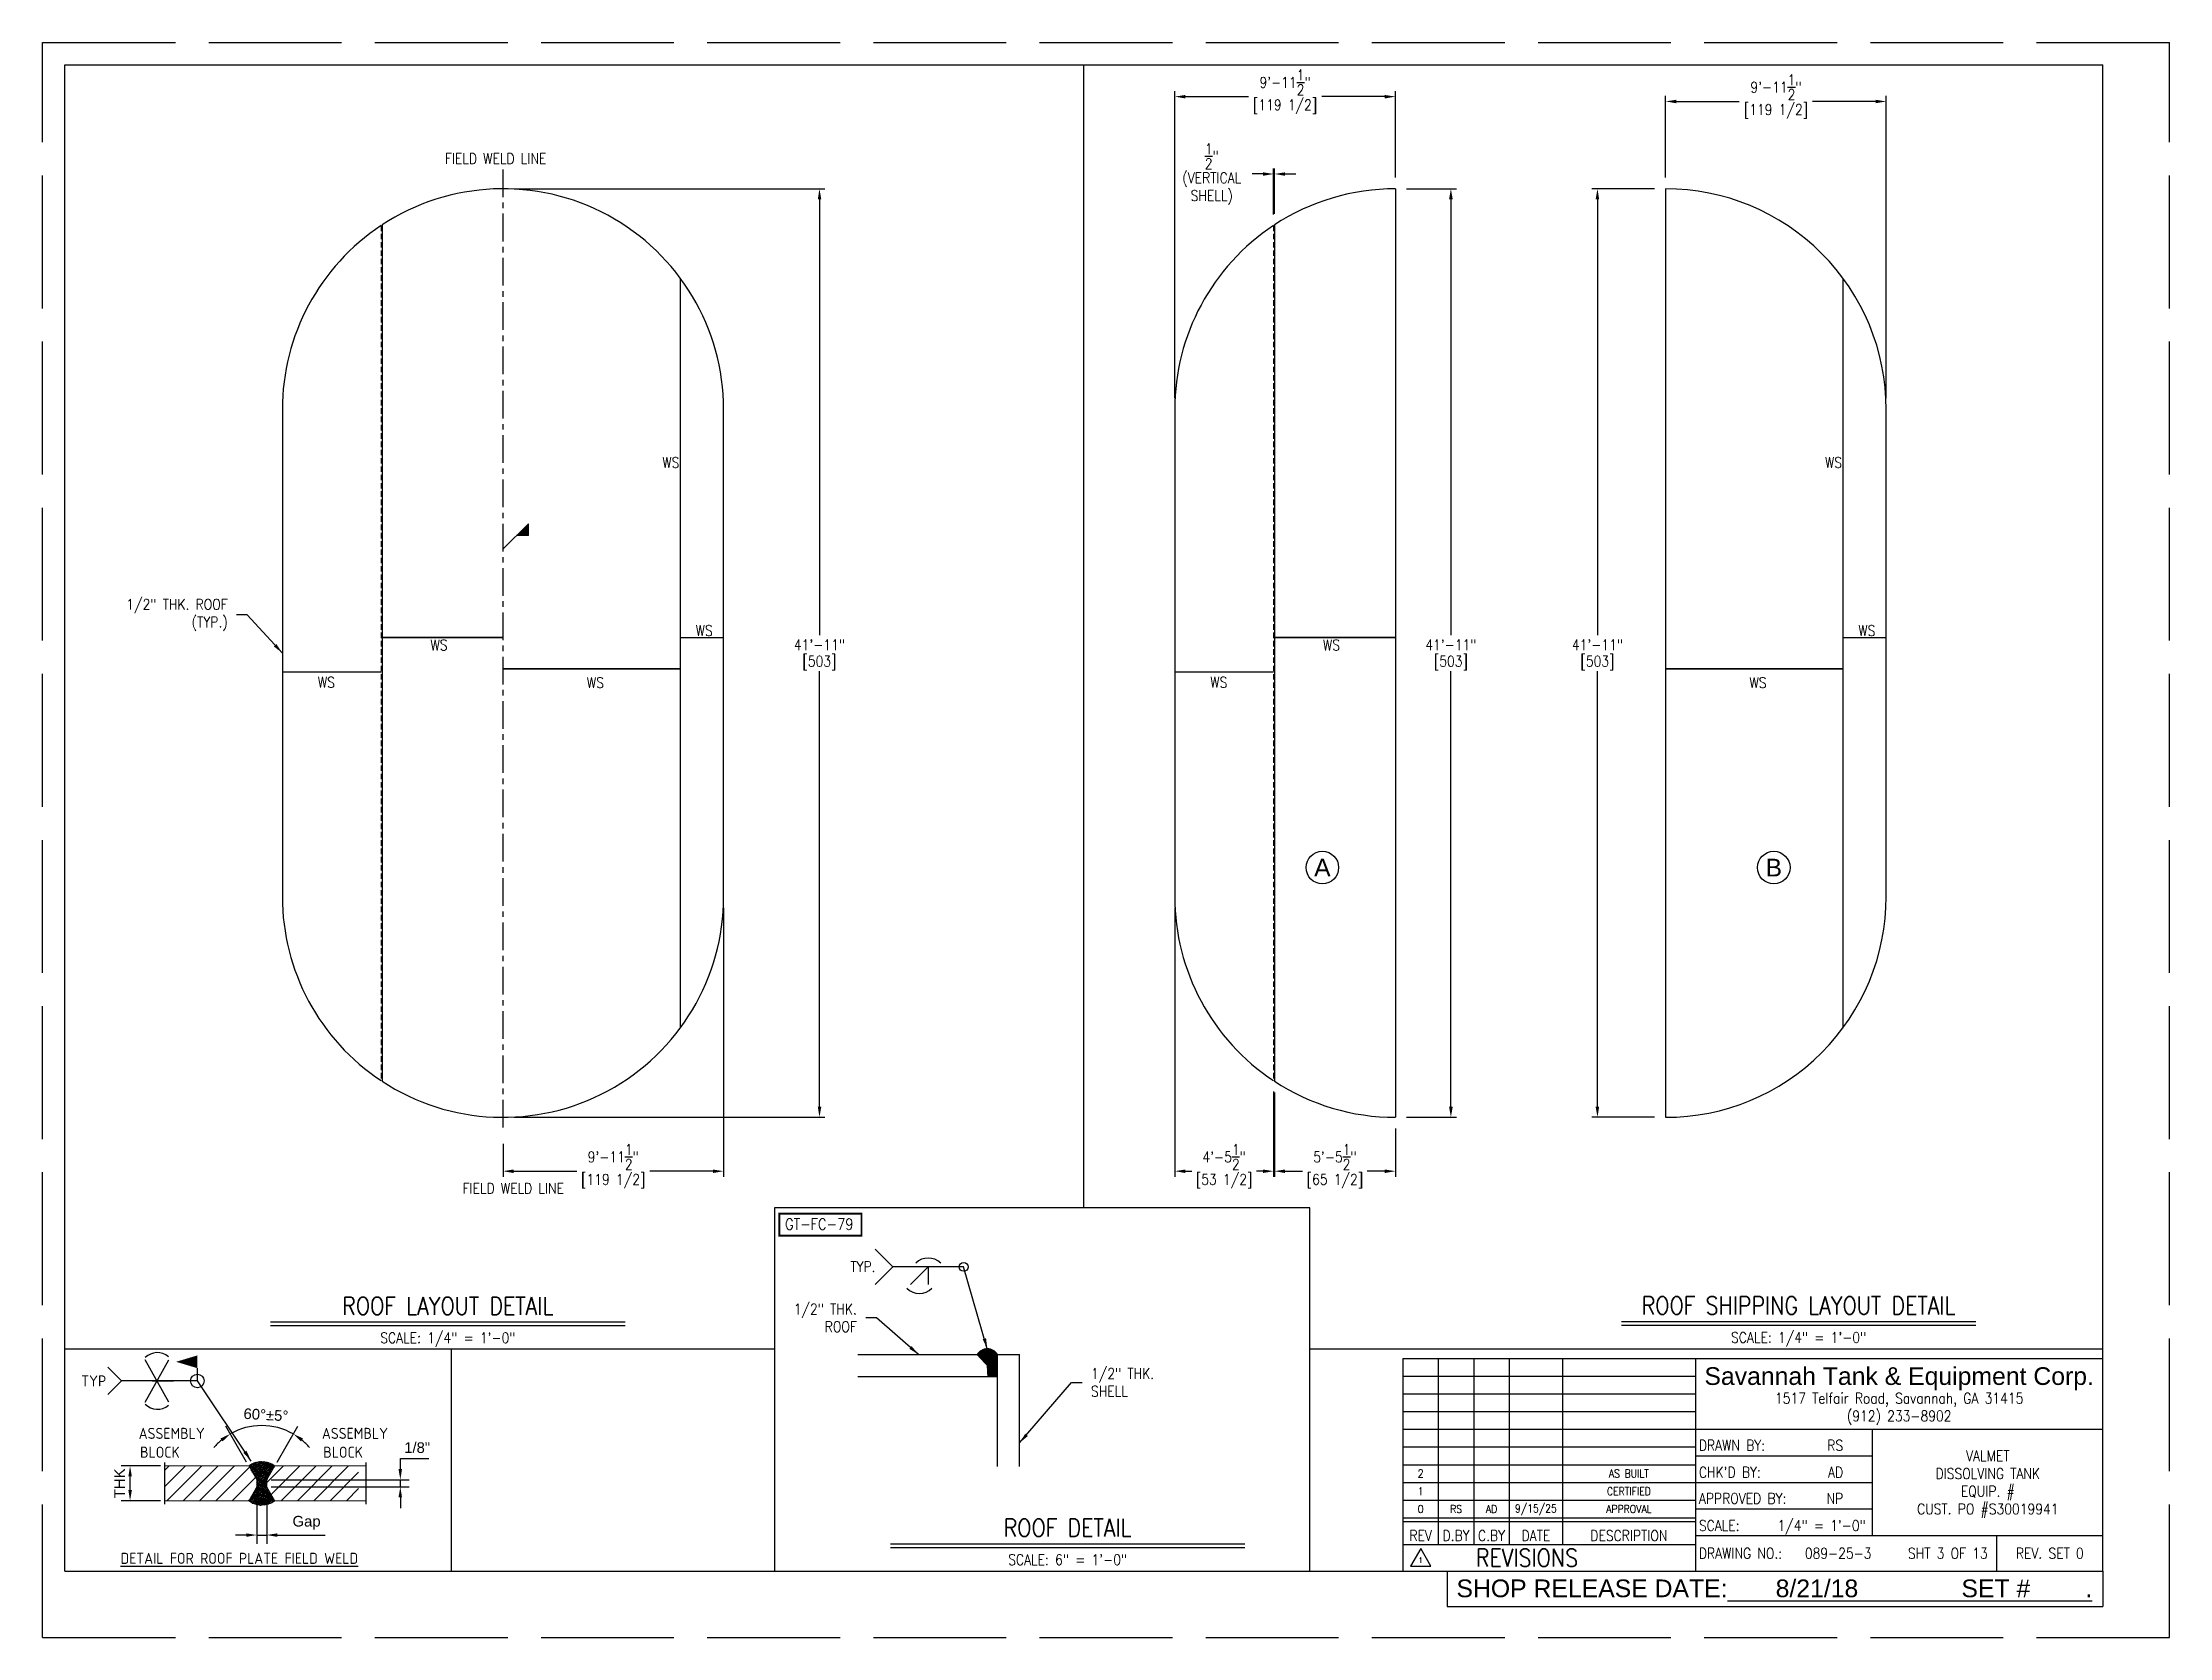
# Model space of a CAD drawing. Extents: x -36 to 1116, y 36 to 900.
import ezdxf
from ezdxf.enums import TextEntityAlignment as Align

# ---------------------------------------------------------------- set-up
doc = ezdxf.new("R2010")
doc.units = 0
doc.header["$LTSCALE"] = 12
doc.header["$MEASUREMENT"] = 0
doc.header["$PDMODE"] = 33
doc.header["$PDSIZE"] = -0.5
for name, pattern in [('AM_ISO02W050', [7.5, 6, -1.5]), ('CENTER', [2, 1.25, -0.25, 0.25, -0.25]), ('HIDDEN', [0.375, 0.25, -0.125])]:
    doc.linetypes.add(name, pattern=pattern)
doc.layers.get('0').update_dxf_attribs({"linetype": 'CONTINUOUS'})
doc.layers.get('Defpoints').update_dxf_attribs({"linetype": 'CONTINUOUS'})
for name, color, linetype, lineweight in [('AM_5', 92, 'CONTINUOUS', 25), ('Am_8', 1, 'CONTINUOUS', 25), ('Equipment-AM_0', 7, 'CONTINUOUS', 50), ('Equipment-AM_5', 92, 'CONTINUOUS', 25)]:
    doc.layers.add(name, color=color, linetype=linetype, lineweight=lineweight)
for name, color, linetype in [('CENTER', 6, 'CENTER'), ('COVER', 3, 'CONTINUOUS'), ('DIM', 1, 'CONTINUOUS'), ('ROOF', 140, 'CONTINUOUS'), ('SHELL', 40, 'CONTINUOUS'), ('SHOP TAG', 11, 'CONTINUOUS'), ('TEXT', 4, 'CONTINUOUS')]:
    doc.layers.add(name, color=color, linetype=linetype)
doc.styles.add('ISOCP', font='ISOCP.SHX')
doc.styles.add('ROMANS', font='ROMANS.shx', dxfattribs={"width": 0.85, "height": 5.76})
doc.styles.get("Standard").update_dxf_attribs({"font": 'sanss___.ttf'})
doc.dimstyles.new('METSOPOWER_ANSI$0', dxfattribs={"dimtxt": 0.12, "dimasz": 0.12, "dimexe": 0.1, "dimexo": 0.05, "dimgap": 0.06, "dimtad": 1, "dimtoh": 1, "dimdec": 5, "dimzin": 12, "dimdsep": 46, "dimlunit": 4, "dimtxsty": 'Standard', "dimcen": 0, "dimclrd": 256, "dimclre": 256, "dimclrt": 140, "dimadec": 0, "dimazin": 2, "dimtp": 0.1, "dimtm": 0.1, "dimtfac": 0.71, "dimtdec": 5, "dimtmove": 0, "dimatfit": 3, "dimfxl": 1, "dimfrac": 2, "dimtzin": 7, "dimlwd": -1, "dimlwe": -1, "dimarcsym": 1})
doc.dimstyles.new('METSOPOWER_ANSI$2', dxfattribs={"dimtxt": 0.12, "dimasz": 0.12, "dimexe": 0.1, "dimexo": 0.05, "dimgap": 0.06, "dimtad": 1, "dimzin": 12, "dimdsep": 46, "dimlunit": 3, "dimtxsty": 'Standard', "dimcen": 0, "dimclrd": 256, "dimclre": 256, "dimclrt": 140, "dimadec": 0, "dimazin": 2, "dimtp": 0.1, "dimtm": 0.1, "dimtfac": 0.71, "dimtmove": 0, "dimatfit": 3, "dimfxl": 1, "dimtzin": 7, "dimlwd": -1, "dimlwe": -1, "dimarcsym": 1})
doc.dimstyles.new('SCALE -4', dxfattribs={"dimscale": 48, "dimtxt": 0.125, "dimasz": 0.125, "dimexe": 0.125, "dimexo": 0.125, "dimgap": 0.09375, "dimtad": 1, "dimdec": 4, "dimlfac": 0.25, "dimrnd": 0.0625, "dimzin": 3, "dimdsep": 46, "dimlunit": 4, "dimtxsty": 'ISOCP', "dimcen": 0, "dimclrd": 92, "dimclre": 92, "dimclrt": 140, "dimadec": 0, "dimazin": 0, "dimtfac": 1, "dimtdec": 4, "dimtmove": 0, "dimatfit": 3, "dimfxl": 1, "dimfrac": 2, "dimtolj": 1, "dimtzin": 0, "dimarcsym": 0})
doc.dimstyles.get("Standard").update_dxf_attribs({"dimtxt": 0.18, "dimasz": 0.18, "dimexe": 0.18, "dimexo": 0.0625, "dimgap": 0.09, "dimtad": 0, "dimtih": 1, "dimtoh": 1, "dimdec": 4, "dimzin": 0, "dimdsep": 46, "dimtxsty": 'Standard', "dimcen": 0.09, "dimadec": 0, "dimazin": 0, "dimtfac": 1, "dimtdec": 4, "dimtofl": 0, "dimtmove": 0, "dimatfit": 3, "dimfxl": 1, "dimtolj": 1, "dimtzin": 0, "dimarcsym": 0})
pattern_1 = [(45, (-1138.2306, -714.816), (-4.419417, 4.419417), [])]

# ---------------------------------------------------------------- blocks, each defined once
blk = doc.blocks.new('*D207')
at = {"layer": 'Defpoints', "color": 0, "transparency": 16777216}
for p in [(630.8, 828.8), (630.8, 800.9), (631.3, 801.2)]:
    blk.add_point(p, dxfattribs=at)
at = {"layer": 'DIM', "color": 0, "lineweight": -2, "transparency": 16777216}
for p, q in [((630.8, 806.9), (630.8, 831.8)), ((631.3, 807.2), (631.3, 831.8)), ((625, 828.8), (619.2, 828.8)), ((637, 828.8), (642.8, 828.8))]:
    blk.add_line(p, q, dxfattribs=at)
at = {"layer": 'DIM', "color": 0, "transparency": 16777216}
for points in [[(625, 829.7), (625, 827.8), (630.8, 828.8)], [(637, 829.7), (637, 827.8), (631.3, 828.8)]]:
    blk.add_solid(points, dxfattribs=at)
at = {"layer": 'DIM', "color": 0, "transparency": 16777216, "insert": (597.3, 828.8), "char_height": 5.76, "attachment_point": 5, "style": 'ROMANS'}
blk.add_mtext('\\A1;{\\H1x;\\S1/2;}"\\P(VERTICAL\\PSHELL)', dxfattribs=at)
blk = doc.blocks.new('*D208')
at = {"layer": 'Defpoints', "color": 0, "transparency": 16777216}
for p in [(332.9, 437.3), (213.4, 309.4), (332.9, 288.6)]:
    blk.add_point(p, dxfattribs=at)
at = {"layer": 'DIM', "color": 0, "lineweight": -2, "transparency": 16777216}
for p, q in [((332.9, 431.3), (332.9, 285.6)), ((213.4, 303.4), (213.4, 285.6)), ((219.1, 288.6), (253.3, 288.6)), ((327.1, 288.6), (293, 288.6))]:
    blk.add_line(p, q, dxfattribs=at)
at = {"layer": 'DIM', "color": 0, "transparency": 16777216}
for points in [[(219.1, 289.5), (219.1, 287.6), (213.4, 288.6)], [(327.1, 289.5), (327.1, 287.6), (332.9, 288.6)]]:
    blk.add_solid(points, dxfattribs=at)
at = {"layer": 'DIM', "color": 0, "transparency": 16777216, "char_height": 5.76, "attachment_point": 5, "style": 'ROMANS'}
for s, insert in [('\\A1;9\'-11{\\H1x;\\S1/2;}"', (273.1, 296.3)), ('\\A1;[119 1/2]', (273.1, 283.2))]:
    blk.add_mtext(s, dxfattribs=dict(at, insert=insert))
blk = doc.blocks.new('*D209')
at = {"layer": 'Defpoints', "color": 0, "transparency": 16777216}
for p in [(631.3, 337.3), (696.8, 317.8), (631.3, 288.6)]:
    blk.add_point(p, dxfattribs=at)
at = {"layer": 'DIM', "color": 0, "lineweight": -2, "transparency": 16777216}
for p, q in [((631.3, 331.3), (631.3, 285.6)), ((696.8, 311.8), (696.8, 285.6)), ((637, 288.6), (646.5, 288.6)), ((691, 288.6), (681.5, 288.6))]:
    blk.add_line(p, q, dxfattribs=at)
at = {"layer": 'DIM', "color": 0, "transparency": 16777216}
for points in [[(637, 289.5), (637, 287.6), (631.3, 288.6)], [(691, 289.5), (691, 287.6), (696.8, 288.6)]]:
    blk.add_solid(points, dxfattribs=at)
at = {"layer": 'DIM', "color": 0, "transparency": 16777216, "char_height": 5.76, "attachment_point": 5, "style": 'ROMANS'}
for s, insert in [('\\A1;5\'-5{\\H1x;\\S1/2;}"', (664, 296.3)), ('\\A1;[65 1/2]', (664, 283.2))]:
    blk.add_mtext(s, dxfattribs=dict(at, insert=insert))
blk = doc.blocks.new('*D210')
at = {"layer": 'Defpoints', "color": 0, "transparency": 16777216}
for p in [(577.3, 437.3), (630.8, 337.7), (577.3, 288.6)]:
    blk.add_point(p, dxfattribs=at)
at = {"layer": 'DIM', "color": 0, "lineweight": -2, "transparency": 16777216}
for p, q in [((577.3, 431.3), (577.3, 285.6)), ((630.8, 331.7), (630.8, 285.6)), ((583, 288.6), (586.5, 288.6)), ((625, 288.6), (621.5, 288.6))]:
    blk.add_line(p, q, dxfattribs=at)
at = {"layer": 'DIM', "color": 0, "transparency": 16777216}
for points in [[(583, 289.5), (583, 287.6), (577.3, 288.6)], [(625, 289.5), (625, 287.6), (630.8, 288.6)]]:
    blk.add_solid(points, dxfattribs=at)
at = {"layer": 'DIM', "color": 0, "transparency": 16777216, "char_height": 5.76, "attachment_point": 5, "style": 'ROMANS'}
for s, insert in [('\\A1;4\'-5{\\H1x;\\S1/2;}"', (604, 296.3)), ('\\A1;[53 1/2]', (604, 283.2))]:
    blk.add_mtext(s, dxfattribs=dict(at, insert=insert))
blk = doc.blocks.new('*D211')
at = {"layer": 'Defpoints', "color": 0, "transparency": 16777216}
for p in [(213.4, 820.8), (213.4, 317.8), (384.8, 317.8)]:
    blk.add_point(p, dxfattribs=at)
at = {"layer": 'DIM', "color": 0, "lineweight": -2, "transparency": 16777216}
for p, q in [((219.4, 820.8), (387.8, 820.8)), ((384.8, 815), (384.8, 579)), ((384.8, 323.5), (384.8, 559.5)), ((219.4, 317.8), (387.8, 317.8))]:
    blk.add_line(p, q, dxfattribs=at)
at = {"layer": 'DIM', "color": 0, "transparency": 16777216}
for points in [[(383.9, 815), (385.8, 815), (384.8, 820.8)], [(383.9, 323.5), (385.8, 323.5), (384.8, 317.8)]]:
    blk.add_solid(points, dxfattribs=at)
at = {"layer": 'DIM', "color": 0, "transparency": 16777216, "char_height": 5.76, "attachment_point": 5, "style": 'ROMANS'}
for s, insert in [('\\A1;41\'-11"', (384.8, 573.7)), ('\\A1;[503]', (384.8, 563.9))]:
    blk.add_mtext(s, dxfattribs=dict(at, insert=insert))
blk = doc.blocks.new('*D212')
at = {"layer": 'Defpoints', "color": 0, "transparency": 16777216}
for p in [(696.8, 820.8), (696.8, 317.8), (726.8, 317.8)]:
    blk.add_point(p, dxfattribs=at)
at = {"layer": 'DIM', "color": 0, "lineweight": -2, "transparency": 16777216}
for p, q in [((702.8, 820.8), (729.8, 820.8)), ((726.8, 815), (726.8, 579)), ((726.8, 323.5), (726.8, 559.5)), ((702.8, 317.8), (729.8, 317.8))]:
    blk.add_line(p, q, dxfattribs=at)
at = {"layer": 'DIM', "color": 0, "transparency": 16777216}
for points in [[(725.8, 815), (727.8, 815), (726.8, 820.8)], [(725.8, 323.5), (727.8, 323.5), (726.8, 317.8)]]:
    blk.add_solid(points, dxfattribs=at)
at = {"layer": 'DIM', "color": 0, "transparency": 16777216, "char_height": 5.76, "attachment_point": 5, "style": 'ROMANS'}
for s, insert in [('\\A1;41\'-11"', (726.8, 573.7)), ('\\A1;[503]', (726.8, 563.9))]:
    blk.add_mtext(s, dxfattribs=dict(at, insert=insert))
blk = doc.blocks.new('*D213')
at = {"layer": 'Defpoints', "color": 0, "transparency": 16777216}
for p in [(843.1, 820.8), (806.2, 317.8), (843.1, 317.8)]:
    blk.add_point(p, dxfattribs=at)
at = {"layer": 'DIM', "color": 0, "lineweight": -2, "transparency": 16777216}
for p, q in [((837.1, 820.8), (803.2, 820.8)), ((806.2, 815), (806.2, 579)), ((806.2, 323.5), (806.2, 559.5)), ((837.1, 317.8), (803.2, 317.8))]:
    blk.add_line(p, q, dxfattribs=at)
at = {"layer": 'DIM', "color": 0, "transparency": 16777216}
for points in [[(805.2, 815), (807.1, 815), (806.2, 820.8)], [(805.2, 323.5), (807.1, 323.5), (806.2, 317.8)]]:
    blk.add_solid(points, dxfattribs=at)
at = {"layer": 'DIM', "color": 0, "transparency": 16777216, "char_height": 5.76, "attachment_point": 5, "style": 'ROMANS'}
for s, insert in [('\\A1;41\'-11"', (806.2, 573.7)), ('\\A1;[503]', (806.2, 563.9))]:
    blk.add_mtext(s, dxfattribs=dict(at, insert=insert))
blk = doc.blocks.new('*D214')
at = {"layer": 'Defpoints', "color": 0, "transparency": 16777216}
for p in [(577.3, 870.7), (696.8, 820.8), (577.3, 701.3)]:
    blk.add_point(p, dxfattribs=at)
at = {"layer": 'DIM', "color": 0, "lineweight": -2, "transparency": 16777216}
for p, q in [((577.3, 707.3), (577.3, 873.7)), ((583, 870.7), (617.2, 870.7)), ((691, 870.7), (656.9, 870.7)), ((696.8, 826.8), (696.8, 873.7))]:
    blk.add_line(p, q, dxfattribs=at)
at = {"layer": 'DIM', "color": 0, "transparency": 16777216}
for points in [[(583, 871.6), (583, 869.7), (577.3, 870.7)], [(691, 871.6), (691, 869.7), (696.8, 870.7)]]:
    blk.add_solid(points, dxfattribs=at)
at = {"layer": 'DIM', "color": 0, "transparency": 16777216, "char_height": 5.76, "attachment_point": 5, "style": 'ROMANS'}
for s, insert in [('\\A1;9\'-11{\\H1x;\\S1/2;}"', (637, 878.4)), ('\\A1;[119 1/2]', (637, 865.3))]:
    blk.add_mtext(s, dxfattribs=dict(at, insert=insert))
blk = doc.blocks.new('*D215')
at = {"layer": 'Defpoints', "color": 0, "transparency": 16777216}
for p in [(962.6, 868.1), (843.1, 820.8), (962.6, 701.3)]:
    blk.add_point(p, dxfattribs=at)
at = {"layer": 'DIM', "color": 0, "lineweight": -2, "transparency": 16777216}
for p, q in [((843.1, 826.8), (843.1, 871.1)), ((848.9, 868.1), (883, 868.1)), ((956.8, 868.1), (922.7, 868.1)), ((962.6, 707.3), (962.6, 871.1))]:
    blk.add_line(p, q, dxfattribs=at)
at = {"layer": 'DIM', "color": 0, "transparency": 16777216}
for points in [[(848.9, 869), (848.9, 867.1), (843.1, 868.1)], [(956.8, 869), (956.8, 867.1), (962.6, 868.1)]]:
    blk.add_solid(points, dxfattribs=at)
at = {"layer": 'DIM', "color": 0, "transparency": 16777216, "char_height": 5.76, "attachment_point": 5, "style": 'ROMANS'}
for s, insert in [('\\A1;9\'-11{\\H1x;\\S1/2;}"', (902.9, 875.8)), ('\\A1;[119 1/2]', (902.9, 862.7))]:
    blk.add_mtext(s, dxfattribs=dict(at, insert=insert))
blk = doc.blocks.new('*D220')
at = {"layer": 'AM_5', "linetype": 'ByBlock', "transparency": 16777216}
for p, q in [((27.9, 128.9), (6.6, 128.9)), ((11.4, 115.8), (11.4, 123.2)), ((27.9, 110.1), (6.6, 110.1))]:
    blk.add_line(p, q, dxfattribs=at)
at = {"layer": 'AM_5', "transparency": 16777216}
for points in [[(10.5, 123.2), (12.4, 123.2), (11.4, 128.9)], [(10.5, 115.8), (12.4, 115.8), (11.4, 110.1)]]:
    blk.add_solid(points, dxfattribs=at)
at = {"layer": 'Defpoints', "color": 0, "transparency": 16777216}
for p in [(11.4, 128.9), (30.3, 128.9), (30.3, 110.1)]:
    blk.add_point(p, dxfattribs=at)
at = {"layer": 'AM_5', "color": 140, "transparency": 16777216, "insert": (5.7, 119.5), "char_height": 5.76, "attachment_point": 5, "rotation": 90}
blk.add_mtext('THK', dxfattribs=at)
blk = doc.blocks.new('*D221')
at = {"layer": 'AM_5', "linetype": 'ByBlock', "transparency": 16777216}
for p, q in [((74.5, 131), (63.3, 150.4)), ((91, 131), (102.2, 150.4))]:
    blk.add_line(p, q, dxfattribs=at)
for start, end in [(60, 120), (129.6836, 139.3672), (40.6328, 50.3164)]:
    blk.add_arc((82.7, 116.7), 34.1, start, end, dxfattribs=at)
at = {"layer": 'AM_5', "transparency": 16777216}
for points in [[(60.4, 143.8), (61.5, 142.2), (65.7, 146.3)], [(104, 142.2), (105.1, 143.8), (99.8, 146.3)]]:
    blk.add_solid(points, dxfattribs=at)
at = {"layer": 'Defpoints', "color": 0, "transparency": 16777216}
for p in [(76.8, 150.3), (75.7, 128.9), (89.8, 128.9), (80, 121.4), (85.4, 121.4)]:
    blk.add_point(p, dxfattribs=at)
at = {"layer": 'AM_5', "color": 140, "transparency": 16777216, "insert": (85, 156.6), "char_height": 5.76, "attachment_point": 5, "rotation": 356.7374}
blk.add_mtext('60°%%P5%%D', dxfattribs=at)
blk = doc.blocks.new('*D222')
at = {"layer": 'AM_5', "linetype": 'ByBlock', "transparency": 16777216}
for p, q in [((80, 115.2), (80, 86.7)), ((85.4, 115.2), (85.4, 86.7)), ((74.3, 91.5), (68.5, 91.5)), ((80, 91.5), (85.4, 91.5)), ((91.2, 91.5), (117, 91.5))]:
    blk.add_line(p, q, dxfattribs=at)
at = {"layer": 'AM_5', "transparency": 16777216}
for points in [[(74.3, 92.4), (74.3, 90.5), (80, 91.5)], [(91.2, 92.4), (91.2, 90.5), (85.4, 91.5)]]:
    blk.add_solid(points, dxfattribs=at)
at = {"layer": 'Defpoints', "color": 0, "transparency": 16777216}
for p in [(80, 117.6), (85.4, 117.6), (85.4, 91.5)]:
    blk.add_point(p, dxfattribs=at)
at = {"layer": 'AM_5', "color": 140, "transparency": 16777216, "insert": (107, 98.1), "char_height": 5.76, "attachment_point": 5}
blk.add_mtext('Gap ', dxfattribs=at)
blk = doc.blocks.new('*D223')
at = {"layer": 'AM_5', "linetype": 'ByBlock', "transparency": 16777216}
for p, q in [((157.8, 127.2), (157.8, 132.9)), ((157.8, 132.9), (173.2, 132.9)), ((87.8, 121.4), (162.6, 121.4)), ((87.8, 117.6), (162.6, 117.6)), ((157.8, 117.6), (157.8, 121.4)), ((157.8, 111.9), (157.8, 106.1))]:
    blk.add_line(p, q, dxfattribs=at)
at = {"layer": 'AM_5', "transparency": 16777216}
for points in [[(156.8, 127.2), (158.7, 127.2), (157.8, 121.4)], [(156.8, 111.9), (158.7, 111.9), (157.8, 117.6)]]:
    blk.add_solid(points, dxfattribs=at)
at = {"layer": 'Defpoints', "color": 0, "transparency": 16777216}
for p in [(85.4, 121.4), (85.4, 117.6), (157.8, 117.6)]:
    blk.add_point(p, dxfattribs=at)
at = {"layer": 'AM_5', "color": 140, "transparency": 16777216, "insert": (166.9, 138.8), "char_height": 5.76, "attachment_point": 5}
blk.add_mtext('1/8"', dxfattribs=at)

msp = doc.modelspace()

# ---------------------------------------------------------------- hatches: boundary and pattern name
at = {"layer": 'Am_8'}
h = msp.add_hatch(dxfattribs=at)
h.set_pattern_fill('ANSI31', color=256, scale=50)
h.set_pattern_definition(pattern_1)
h.paths.add_polyline_path([(80.027778, 117.610539), (80.027778, 121.390067), (75.663555, 128.949122), (30.267522, 128.949122), (30.267522, 110.051484), (75.663555, 110.051484)])
h = msp.add_hatch(dxfattribs=at)
h.set_pattern_fill('ANSI31', color=256, scale=50)
h.set_pattern_definition(pattern_1)
h.paths.add_polyline_path([(85.412255, 121.390067), (89.776478, 128.949122), (135.172511, 128.949122), (135.172511, 110.051484), (89.776478, 110.051484), (85.412255, 117.610539)])
at = {"layer": 'COVER'}
h = msp.add_hatch(dxfattribs=at)
h.set_pattern_fill('ANSI36', color=256, scale=3)
h.paths.add_polyline_path([(470.217368, 189.307043), (481.233272, 189.307043, 0.5474995703)])
h.paths.add_polyline_path([(481.233272, 189.307043), (470.217368, 189.307043), (481.233272, 177.307043)])
h = msp.add_hatch(dxfattribs=at)
h.set_pattern_fill('ANSI36', color=256, scale=3)
h.paths.add_polyline_path([(475.72532, 183.307043), (476.009741, 177.307043), (481.233272, 177.307043)])
h = msp.add_hatch(dxfattribs=at)
h.set_pattern_fill('ANSI36', color=256, scale=5)
h.paths.add_polyline_path([(89.776478, 128.949122, 0.3449215213), (75.663555, 128.949122), (80.027778, 121.390067), (80.027778, 117.610539), (75.663555, 110.051484, 0.3449215213), (89.776478, 110.051484), (85.412255, 117.610539), (85.412255, 121.390067)])
at = {"layer": 'DIM'}
msp.add_hatch(color=256, dxfattribs=at).paths.add_polyline_path([(227.193422, 632.951371), (227.193422, 639.351371), (220.793422, 632.951371)])

# ---------------------------------------------------------------- linework, layer by layer
for p, q in [((-24, 72), (-24, 888)), ((-24, 888), (1080, 888)), ((528, 268.80176), (528, 888)), ((1080, 72), (1080, 888)), ((650.465916, 268.80176), (360.38887, 268.80176)), ((360.38887, 268.80176), (360.38887, 72)), ((650.465916, 72), (650.465916, 268.80176)), ((-24, 192.327202), (360.38887, 192.327202)), ((185.408579, 192.327202), (185.408579, 72)), ((650.465916, 192.327202), (1080, 192.327202)), ((700.834859, 187.2), (1080, 187.2)), ((700.834859, 187.2), (700.834859, 72)), ((720.034859, 86.4), (720.034859, 187.2)), ((739.234859, 187.2), (739.234859, 86.4)), ((758.434859, 187.2), (758.434859, 86.4)), ((787.234859, 187.2), (787.234859, 86.4)), ((859.2, 187.2), (859.2, 72)), ((700.834859, 177.6), (859.2, 177.6)), ((700.834859, 168), (859.2, 168)), ((700.834859, 158.4), (859.2, 158.4)), ((700.834859, 148.8), (1080, 148.8)), ((700.834859, 139.2), (859.2, 139.2)), ((955.2, 91.2), (955.2, 148.8)), ((700.834859, 129.6), (859.2, 129.6)), ((859.2, 134.4), (955.2, 134.4)), ((700.834859, 120), (955.2, 120)), ((700.834859, 110.4), (859.2, 110.4)), ((859.2, 105.6), (955.2, 105.6)), ((700.834859, 100.8), (859.2, 100.8)), ((700.834859, 98.88), (859.2, 98.88)), ((700.834859, 86.4), (859.2, 86.4)), ((859.2, 91.2), (1080, 91.2)), ((1022.4, 91.2), (1022.4, 72)), ((-24, 72), (1080, 72)), ((360.38887, 72), (650.465916, 72))]:
    msp.add_line(p, q)
at = {"layer": 'AM_5'}
for p, q in [((30.267522, 108.16172), (30.267522, 130.838886)), ((139.276196, 108.16172), (139.276196, 130.838886))]:
    msp.add_line(p, q, dxfattribs=at)
at = {"layer": 'CENTER'}
msp.add_line((213.388822, 831.295982), (213.388822, 309.41022), dxfattribs=at)
at = {"layer": 'COVER'}
for p, q in [((481.233272, 177.307043), (470.217368, 189.307043)), ((475.72532, 183.307043), (476.009741, 177.307043))]:
    msp.add_line(p, q, dxfattribs=at)
msp.add_arc((475.72532, 185.784746), 6.537898, 32.598627974, 147.401372026, dxfattribs=at)
at = {"layer": 'Defpoints', "linetype": 'AM_ISO02W050'}
for p, q in [((-36, 36), (-36, 900)), ((-36, 900), (1116, 900)), ((1116, 36), (1116, 900)), ((-36, 36), (1116, 36))]:
    msp.add_line(p, q, dxfattribs=at)
at = {"layer": 'DIM'}
for p, q in [((227.193422, 639.351371), (213.388822, 625.546771)), ((227.193422, 632.951371), (227.193422, 639.351371)), ((227.193422, 632.951371), (220.793422, 632.951371)), ((424.501269, 236.748544), (414.901269, 246.348544)), ((424.501269, 236.748544), (414.901269, 227.148544)), ((462.901269, 236.748544), (424.501269, 236.748544)), ((443.701269, 236.748544), (434.101269, 227.148544)), ((443.701269, 236.748544), (443.701269, 227.148544)), ((87.539435, 206.956712), (279.539435, 206.956712)), ((87.539435, 205.036712), (279.539435, 205.036712)), ((819.152733, 207.143407), (1011.152733, 207.143407)), ((819.152733, 205.223407), (1011.152733, 205.223407)), ((423.239564, 86.745957), (615.239564, 86.745957)), ((423.239564, 84.825957), (615.239564, 84.825957))]:
    msp.add_line(p, q, dxfattribs=at)
msp.add_circle((462.901269, 236.748544), 2.4, dxfattribs=at)
for centre, start, end in [((443.701269, 231.948544), 45, 135), ((438.901269, 231.948544), 225, 315)]:
    msp.add_arc(centre, 9.6, start, end, dxfattribs=at)
at = {"layer": 'Equipment-AM_0', "lineweight": 18}
for p, q in [((30.267522, 128.949122), (75.663555, 128.949122)), ((75.663555, 128.949122), (80.027778, 121.390067)), ((89.776478, 128.949122), (85.412255, 121.390067)), ((139.276196, 128.949122), (89.776478, 128.949122)), ((75.663555, 110.051484), (80.027778, 117.610539)), ((80.027778, 121.390067), (80.027778, 117.610539)), ((85.412255, 121.390067), (85.412255, 117.610539)), ((89.776478, 110.051484), (85.412255, 117.610539)), ((75.854934, 110.051484), (30.267522, 110.051484)), ((139.276196, 110.051484), (89.776478, 110.051484))]:
    msp.add_line(p, q, dxfattribs=at)
for centre, start, end in [((82.720017, 119.937002), 51.939167947, 128.060832053), ((82.720017, 119.063603), 231.939167947, 308.060832053)]:
    msp.add_arc(centre, 11.446045, start, end, dxfattribs=at)
at = {"layer": 'Equipment-AM_5', "color": 140, "linetype": 'Continuous'}
for p, q in [((32.475823, 163.44579), (19.609544, 186.48579)), ((19.609544, 163.44579), (32.475823, 186.48579)), ((23.370784, 174.96579), (34.890784, 174.96579)), ((47.844556, 174.96579), (47.844556, 181.87779))]:
    msp.add_line(p, q, dxfattribs=at)
at = {"layer": 'Equipment-AM_5', "linetype": 'Continuous'}
for p, q in [((6.714187, 174.96579), (-0.658613, 182.33859)), ((6.714187, 174.96579), (-0.658613, 167.59299)), ((47.844556, 174.96579), (6.714187, 174.96579))]:
    msp.add_line(p, q, dxfattribs=at)
at = {"layer": 'Equipment-AM_5', "color": 140, "linetype": 'Continuous'}
msp.add_circle((47.844556, 174.96579), 3.683897, dxfattribs=at)
for centre, start, end in [((26.184787, 180.859757), 50.049070765, 134.556094682), ((26.184787, 169.071824), 225.443905318, 309.950929235)]:
    msp.add_arc(centre, 9.443066, start, end, dxfattribs=at)
at = {"layer": 'Equipment-AM_5', "color": 140, "linetype": 'Continuous', "extrusion": (0, 0, -1)}
msp.add_trace([(-47.844556, 181.87779, -0.000033), (-47.844556, 188.78979, -0.000033), (-36.324556, 185.33379, -0.000033)], dxfattribs=at)
at = {"layer": 'ROOF'}
for p, q in [((696.759886, 820.770601), (696.759886, 317.770601)), ((843.105922, 820.770601), (843.105922, 317.770601)), ((147.888822, 801.220588), (147.888822, 337.320613)), ((631.259886, 801.220588), (631.259886, 337.320613)), ((309.388822, 772.434145), (309.388822, 560.770601)), ((939.105922, 772.434145), (939.105922, 560.770601)), ((213.388822, 577.770601), (147.388822, 577.770601)), ((147.388822, 577.770601), (213.388822, 577.770601)), ((309.388822, 577.770601), (332.888822, 577.770601)), ((696.759886, 577.770601), (630.759886, 577.770601)), ((630.759886, 577.770601), (696.759886, 577.770601)), ((939.105922, 577.770601), (962.605922, 577.770601)), ((93.888822, 559.127902), (147.388822, 559.127902)), ((309.388822, 560.770601), (213.388822, 560.770601)), ((213.388822, 560.770601), (309.388822, 560.770601)), ((309.388822, 560.770601), (309.388822, 366.107057)), ((577.259886, 559.127902), (630.759886, 559.127902)), ((939.105922, 560.770601), (843.105922, 560.770601)), ((843.105922, 560.770601), (939.105922, 560.770601)), ((939.105922, 560.770601), (939.105922, 366.107057))]:
    msp.add_line(p, q, dxfattribs=at)
at = {"layer": 'ROOF', "linetype": 'HIDDEN'}
for p, q in [((147.388822, 800.891131), (147.388822, 337.650071)), ((630.759886, 800.891131), (630.759886, 337.650071))]:
    msp.add_line(p, q, dxfattribs=at)
at = {"layer": 'ROOF'}
for points in [[(147.888822, 337.320613, 0.5963440203), (332.888822, 437.270601), (332.888822, 701.270601, 0.5963440203), (147.888822, 801.220588, 0.5963440203)], [(696.759886, 820.770601, 0.146053284), (631.259886, 801.220588)], [(843.105922, 317.770601, 0.4142135624), (962.605922, 437.270601), (962.605922, 701.270601, 0.4142135624), (843.105922, 820.770601)], [(147.388822, 800.891131, 0.2515304131), (93.888822, 701.270601), (93.888822, 437.270601, 0.2515304131), (147.388822, 337.650071)], [(630.759886, 800.891131, 0.2515304131), (577.259886, 701.270601), (577.259886, 437.270601, 0.2515304131), (630.759886, 337.650071)], [(631.259886, 337.320613, 0.146053284), (696.759886, 317.770601, 0.146053284)]]:
    msp.add_lwpolyline(points, format="xyb", dxfattribs=at)
at = {"layer": 'SHELL'}
for p, q in [((405.496523, 189.307043), (493.233272, 189.307043)), ((481.233272, 128.655146), (481.233272, 189.307043)), ((493.233272, 128.655146), (493.233272, 189.307043)), ((405.496523, 177.307043), (481.233272, 177.307043))]:
    msp.add_line(p, q, dxfattribs=at)
at = {"layer": 'SHOP TAG'}
for p, q in [((724.8, 72), (724.8, 52.8)), ((1080, 72), (1080, 52.8)), ((724.8, 52.8), (1080, 52.8))]:
    msp.add_line(p, q, dxfattribs=at)
at = {"layer": 'TEXT'}
for p, q in [((710.434859, 84.20148), (704.892296, 74.60148)), ((715.977421, 74.60148), (710.434859, 84.20148)), ((704.892296, 74.60148), (715.977421, 74.60148))]:
    msp.add_line(p, q, dxfattribs=at)
at = {"layer": 'TEXT', "const_width": 0.96}
msp.add_lwpolyline([(363.075767, 265.580227), (363.075767, 253.673471), (407.514848, 253.673471), (407.514848, 265.580227)], close=True, dxfattribs=at)
at = {"layer": 'TEXT'}
for centre in [(657.194575, 453.060191), (901.697406, 453.060191)]:
    msp.add_circle(centre, 8.806488, dxfattribs=at)

# ---------------------------------------------------------------- texts
at = {"layer": 'DIM', "style": 'ROMANS', "width": 0.85}
for s, height, p in [('FIELD WELD LINE', 5.76, (209.386858, 834.268427)), ('WS', 5.76, (304.320732, 669.618318)), ('WS', 5.76, (934.037832, 669.618318)), ('WS', 5.76, (178.744156, 570.739219)), ('WS', 5.76, (322.370863, 578.567006)), ('WS', 5.76, (662.115221, 570.739219)), ('WS', 5.76, (952.087964, 578.567006)), ('WS', 5.76, (117.716842, 550.592856)), ('WS', 5.76, (263.448814, 550.351824)), ('WS', 5.76, (601.087907, 550.592856)), ('WS', 5.76, (893.165915, 550.351824)), ('FIELD WELD LINE', 5.76, (218.932285, 276.425782)), ('ROOF LAYOUT DETAIL', 9.6, (183.539435, 210.833953)), ('ROOF SHIPPING LAYOUT DETAIL', 9.6, (915.152733, 211.020648)), ('SCALE: 1/4" = 1\'-0"', 5.76, (183.539435, 195.436712)), ('SCALE: 1/4" = 1\'-0"', 5.76, (915.152733, 195.623407)), ('ROOF DETAIL', 9.6, (519.239564, 90.623198)), ('SCALE: 6" = 1\'-0"', 5.76, (519.239564, 75.225957))]:
    msp.add_text(s, height=height, dxfattribs=at).set_placement(p, align=Align.CENTER)
msp.add_text('TYP.', height=5.76, dxfattribs=at).set_placement((408.343692, 236.874656), align=Align.MIDDLE_CENTER)
at = {"layer": 'DIM', "char_height": 5.76, "style": 'ROMANS'}
for s, insert, attachment_point in [('1/2" THK. ROOF\\P(TYP.)', (64.317884, 589.89984), 6), ('1/2" THK.\\PROOF', (405.073716, 209.096215), 6), ('1/2" THK.\\PSHELL', (531.905062, 174.171174), 4)]:
    msp.add_mtext(s, dxfattribs=dict(at, insert=insert, attachment_point=attachment_point))
at = {"layer": 'Equipment-AM_5', "color": 140, "style": 'ISOCP'}
for s, p in [('ASSEMBLY', (16.077225, 143.568259)), ('BLOCK', (16.840059, 133.352395)), ('ASSEMBLY', (115.31989, 143.568259)), ('BLOCK', (116.082724, 133.352395)), ('%%UDETAIL FOR ROOF PLATE FIELD WELD', (6.301397, 75.870789))]:
    msp.add_text(s, height=6, dxfattribs=at).set_placement(p)
at = {"layer": 'Equipment-AM_5', "color": 140, "insert": (-1.494376, 174.96579), "char_height": 6, "attachment_point": 6, "style": 'ISOCP'}
msp.add_mtext('TYP', dxfattribs=at)
at = {"layer": 'SHOP TAG'}
msp.add_text('SHOP RELEASE DATE:%%U       8/21/18               SET #        .', height=9.6, dxfattribs=at).set_placement((901.97319, 62.608987), align=Align.MIDDLE_CENTER)
at = {"layer": 'TEXT'}
for s, p in [('A', (657.194575, 453.060191)), ('B', (901.697406, 453.060191)), ('Savannah Tank & Equipment Corp.', (969.6, 177.6))]:
    msp.add_text(s, height=9.6, dxfattribs=at).set_placement(p, align=Align.MIDDLE_CENTER)
at = {"layer": 'TEXT', "style": 'ROMANS', "width": 0.85}
for s, height, p in [('1517 Telfair Road, Savannah, GA 31415', 5.76, (969.6, 165.6)), ('(912) 233-8902', 5.76, (969.6, 156)), ('DISSOLVING TANK', 5.76, (1017.6, 124.8)), ('VALMET', 5.76, (1017.6, 134.4)), ('EQUIP. #', 5.76, (1017.6, 115.2)), ('CUST. PO #S30019941', 5.76, (1017.6, 105.6)), ('REVISIONS', 9.6, (768.034859, 79.2)), ('REV. SET 0', 5.76, (1051.2, 81.6)), ('1', 2.88, (710.434859, 77.80148))]:
    msp.add_text(s, height=height, dxfattribs=at).set_placement(p, align=Align.MIDDLE_CENTER)
for s, p in [('DRAWN BY:', (861.12, 140.096338)), ("CHK'D BY:", (861.12, 125.519024)), ('APPROVED BY:', (861.12, 111.296338)), ('SCALE:', (861.12, 96.639409)), ('SCALE:', (861.12, 96.637291)), ('DRAWING NO.:', (861.12, 81.6)), ('089-25-3', (918.514066, 81.6))]:
    msp.add_text(s, height=5.76, dxfattribs=at).set_placement(p, align=Align.MIDDLE_LEFT)
for s, p in [('RS', (939.271871, 140.096338)), ('AD', (939.271871, 125.519024)), ('NP', (939.271871, 111.296338)), ('1/4" = 1\'-0"', (951.507885, 96.637291)), ('SHT 3 OF 13', (1017.594046, 81.6))]:
    msp.add_text(s, height=5.76, dxfattribs=at).set_placement(p, align=Align.MIDDLE_RIGHT)
for s, height, p in [('2', 4.32, (710.434859, 124.8)), ('AS BUILT', 4.32, (823.217429, 124.8)), ('1', 4.32, (710.434859, 115.2)), ('CERTIFIED', 4.32, (823.217429, 115.2)), ('0', 4.32, (710.434859, 105.6)), ('RS', 4.32, (729.634859, 105.6)), ('AD', 4.32, (748.834859, 105.6)), ('9/15/25', 4.32, (772.834859, 105.6)), ('APPROVAL', 4.32, (823.217429, 105.6)), ('REV', 5.76, (710.434859, 91.2)), ('D.BY', 5.76, (729.634859, 91.2)), ('C.BY', 5.76, (748.834859, 91.2)), ('DATE', 5.76, (772.834859, 91.2)), ('DESCRIPTION', 5.76, (823.217429, 91.2))]:
    msp.add_text(s, height=height, dxfattribs=at).set_placement(p, align=Align.MIDDLE)
at = {"layer": 'TEXT', "insert": (366.170918, 262.954981), "char_height": 6.048, "width": 117.16266667, "attachment_point": 1, "style": 'ROMANS'}
msp.add_mtext('GT-FC-79', dxfattribs=at)

# ---------------------------------------------------------------- dimensions: what is measured, and where the dimension line sits
at = {"layer": 'AM_5'}
dim = msp.add_angular_dim_2l(base=(76.7949171, 150.3298816), line1=((85.412255, 121.3900667), (89.7764775, 128.9491218)), line2=((80.027778, 121.3900667), (75.6635555, 128.9491218)), text='<>%%P5%%D', dimstyle='METSOPOWER_ANSI$2', override={"dimscale": 48, "dimdec": 5, "dimadec": 5, "dimtdec": 5, "dimfrac": 2}, dxfattribs=at)
dim.commit()
dim.dimension.update_dxf_attribs({"geometry": '*D221', "text_midpoint": (84.661935, 150.7929563), "dimtype": 162})
for base, p1, p2, text, picture, middle in [((157.774455, 117.610539), (85.412255, 121.390067), (85.412255, 117.610539), '1/8"', '*D223', (166.947789, 132.910067)), ((11.449133, 128.949122), (30.267522, 110.051484), (30.267522, 128.949122), 'THK', '*D220', (11.449133, 119.500303))]:
    dim = msp.add_linear_dim(base=base, p1=p1, p2=p2, angle=90, text=text, dimstyle='METSOPOWER_ANSI$0', override={"dimscale": 48}, dxfattribs=at)
    dim.commit()
    dim.dimension.update_dxf_attribs({"geometry": picture, "text_midpoint": middle, "dimtype": 160})
dim = msp.add_linear_dim(base=(85.412255, 91.455976), p1=(80.027778, 117.610539), p2=(85.412255, 117.610539), text='Gap ', dimstyle='METSOPOWER_ANSI$0', override={"dimscale": 48}, dxfattribs=at)
dim.commit()
dim.dimension.update_dxf_attribs({"geometry": '*D222', "text_midpoint": (106.978675, 98.13252)})
at = {"layer": 'DIM'}
for base, p1, p2, picture, middle in [((577.259886, 870.671018), (696.759886, 820.770601), (577.259886, 701.270601), '*D214', (637.009886, 870.671018)), ((332.888822, 288.582404), (213.388822, 309.41022), (332.888822, 437.270601), '*D208', (273.138822, 288.582404)), ((577.259886, 288.582404), (630.759886, 337.650071), (577.259886, 437.270601), '*D210', (604.009886, 288.582404)), ((631.259886, 288.582404), (696.759886, 317.770601), (631.259886, 337.320613), '*D209', (664.009886, 288.582404))]:
    dim = msp.add_linear_dim(base=base, p1=p1, p2=p2, dimstyle='Standard', override={"dimscale": 48, "dimtxt": 5.76, "dimasz": 0.12, "dimexe": 0.0625, "dimexo": 0.125, "dimgap": 0.02, "dimzin": 3, "dimlunit": 4, "dimpost": '\\X', "dimtxsty": 'ROMANS', "dimcen": 0}, dxfattribs=at)
    dim.commit()
    dim.dimension.update_dxf_attribs({"geometry": picture, "text_midpoint": middle})
dim = msp.add_linear_dim(base=(962.605922, 868.08128), p1=(843.105922, 820.770601), p2=(962.605922, 701.270601), dimstyle='Standard', override={"dimscale": 48, "dimtxt": 5.76, "dimasz": 0.12, "dimexe": 0.0625, "dimexo": 0.125, "dimgap": 0.02, "dimzin": 3, "dimlunit": 4, "dimpost": '\\X', "dimtxsty": 'ROMANS', "dimcen": 0}, dxfattribs=at)
dim.commit()
dim.dimension.update_dxf_attribs({"geometry": '*D215', "text_midpoint": (902.855922, 868.08128), "dimtype": 160})
dim = msp.add_linear_dim(base=(630.759886, 828.774975), p1=(631.259886, 801.220588), p2=(630.759886, 800.891131), text='<>\\P(VERTICAL\\PSHELL)', dimstyle='Standard', override={"dimscale": 48, "dimtxt": 5.76, "dimasz": 0.12, "dimexe": 0.0625, "dimexo": 0.125, "dimgap": 0.1, "dimzin": 3, "dimlunit": 4, "dimpost": '\\X', "dimtxsty": 'ROMANS', "dimcen": 0}, dxfattribs=at)
dim.commit()
dim.dimension.update_dxf_attribs({"geometry": '*D207', "text_midpoint": (597.303886, 828.774975)})
for base, p1, p2, picture, middle in [((384.835594, 317.770601), (213.388822, 820.770601), (213.388822, 317.770601), '*D211', (384.835594, 569.270601)), ((726.808977, 317.770601), (696.759886, 820.770601), (696.759886, 317.770601), '*D212', (726.808977, 569.270601)), ((806.177213, 317.770601), (843.105922, 820.770601), (843.105922, 317.770601), '*D213', (806.177213, 569.270601))]:
    dim = msp.add_linear_dim(base=base, p1=p1, p2=p2, angle=90, dimstyle='Standard', override={"dimscale": 48, "dimtxt": 5.76, "dimasz": 0.12, "dimexe": 0.0625, "dimexo": 0.125, "dimgap": 0.02, "dimzin": 3, "dimlunit": 4, "dimpost": '\\X', "dimtxsty": 'ROMANS', "dimcen": 0}, dxfattribs=at)
    dim.commit()
    dim.dimension.update_dxf_attribs({"geometry": picture, "text_midpoint": middle})

# ---------------------------------------------------------------- leaders
at = {"layer": 'DIM', "annotation_type": 0, "has_hookline": 1}
for points, override, hookline_direction, text_width in [([(93.888822, 569.270601), (74.877884, 589.89984), (69.117884, 589.89984)], {"dimscale": 48, "dimtxt": 5.76, "dimasz": 0.12, "dimexe": 0.0625, "dimexo": 0.125, "dimgap": 0.1, "dimzin": 3, "dimlunit": 4, "dimpost": '\\X', "dimtxsty": 'ROMANS', "dimcen": 0}, 1, 61.316571), ([(438.467278, 189.307043), (415.633716, 209.096215), (409.873716, 209.096215)], {"dimscale": 48, "dimtxt": 5.76, "dimasz": 0.12, "dimexe": 0.0625, "dimexo": 0.125, "dimgap": 0.1, "dimzin": 3, "dimlunit": 4, "dimpost": '\\X', "dimtxsty": 'ROMANS', "dimcen": 0}, 1, 36.370286), ([(493.233272, 141.410718), (521.345062, 174.171174), (527.105062, 174.171174)], {"dimscale": 48, "dimtxt": 5.76, "dimasz": 0.12, "dimexe": 0.0625, "dimexo": 0.125, "dimgap": 0.1, "dimlfac": 0.083333, "dimzin": 3, "dimlunit": 4, "dimpost": '\\X', "dimtxsty": 'ROMANS', "dimcen": 0}, 0, 36.370286)]:
    msp.add_leader(points, dimstyle='Standard', override=override, dxfattribs=dict(at, hookline_direction=hookline_direction, text_width=text_width))
at = {"layer": 'DIM'}
msp.add_leader([(475.72532, 192.322644), (462.901269, 236.748544)], dimstyle='Standard', override={"dimscale": 48, "dimtxt": 5.76, "dimasz": 0.12, "dimexe": 0.0625, "dimexo": 0.125, "dimgap": 0.1, "dimzin": 3, "dimlunit": 4, "dimpost": '\\X', "dimtxsty": 'ROMANS', "dimcen": 0}, dxfattribs=at)
at = {"layer": 'Equipment-AM_5'}
msp.add_leader([(77.002335, 131.594587), (47.844556, 174.96579)], dimstyle='SCALE -4', override={"dimgap": 0.09375, "dimtad": 0}, dxfattribs=at)

doc.saveas('drawing.dxf')
